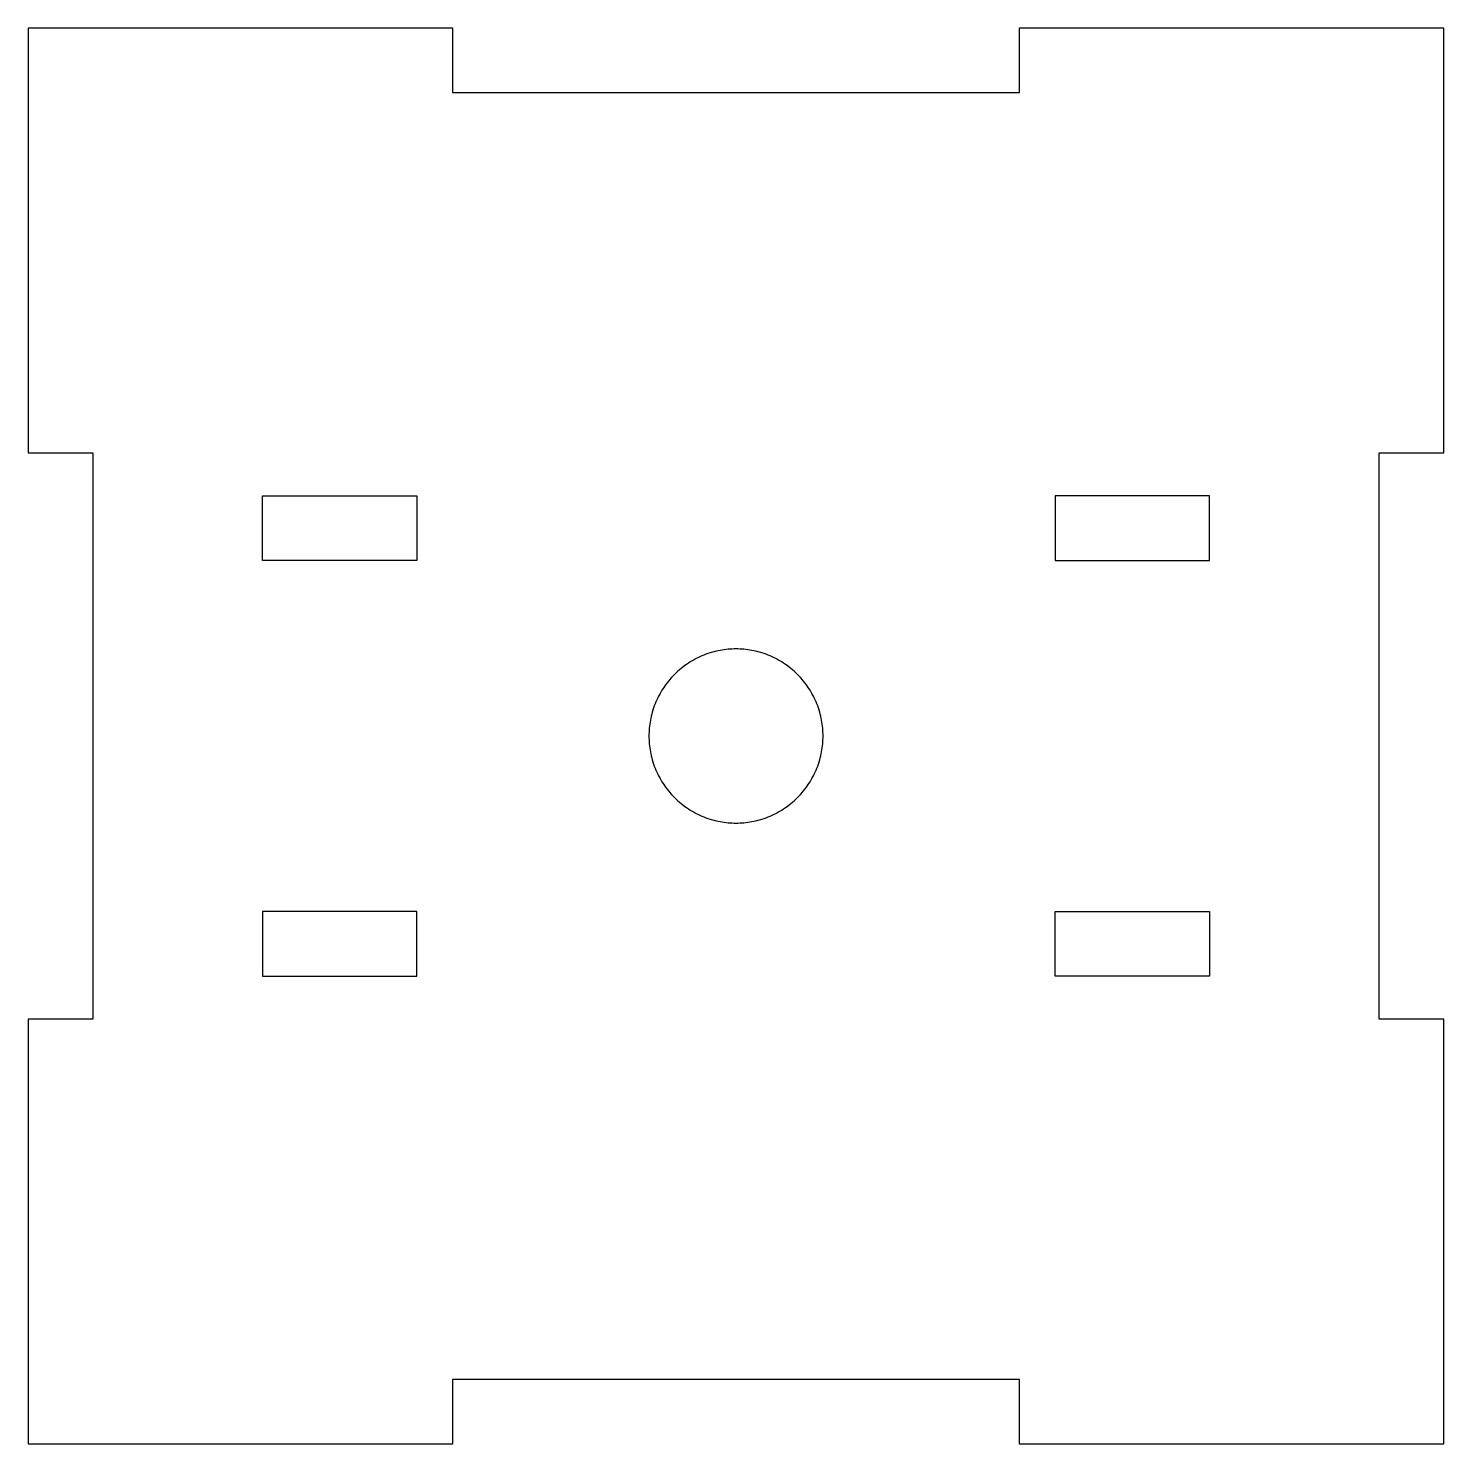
# Model space of a CAD drawing. Header units: inches. Extents: x -1.25 to 1.25, y -1.25 to 1.25.
import ezdxf

# ---------------------------------------------------------------- set-up
doc = ezdxf.new("R2010")
doc.units = ezdxf.units.IN
doc.header["$LTSCALE"] = 0.03937
doc.header["$MEASUREMENT"] = 0
doc.layers.add('Make2D$visible$lines', color=18, linetype='Continuous')

msp = doc.modelspace()

# ---------------------------------------------------------------- linework, layer by layer
at = {"layer": 'Make2D$visible$lines', "color": 4}
msp.add_lwpolyline([(-1.136, 0.5), (-1.136, -0.5), (-1.25, -0.5), (-1.25, -1.25), (-0.5, -1.25), (-0.5, -1.136), (0.5, -1.136), (0.5, -1.25), (1.25, -1.25), (1.25, -0.5), (1.136, -0.5), (1.136, 0.5), (1.25, 0.5), (1.25, 1.25), (0.5, 1.25), (0.5, 1.136), (-0.5, 1.136), (-0.5, 1.25), (-1.25, 1.25), (-1.25, 0.5), (-1.136, 0.5)], dxfattribs=at)
at = {"layer": 'Make2D$visible$lines', "color": 1}
for points in [[(-0.8365, 0.424), (-0.5635, 0.424), (-0.5635, 0.31), (-0.8365, 0.31), (-0.8365, 0.424)], [(0.8365, 0.424), (0.5635, 0.424), (0.5635, 0.31), (0.8365, 0.31), (0.8365, 0.424)], [(-0.8365, -0.424), (-0.5635, -0.424), (-0.5635, -0.31), (-0.8365, -0.31), (-0.8365, -0.424)], [(0.8365, -0.424), (0.5635, -0.424), (0.5635, -0.31), (0.8365, -0.31), (0.8365, -0.424)]]:
    msp.add_lwpolyline(points, dxfattribs=at)
msp.add_rational_spline([(0, 0.1538), (0.1538, 0.1538), (0.1538, 0), (0.1538, -0.1538), (0, -0.1538), (-0.1538, -0.1538), (-0.1538, 0), (-0.1538, 0.1538), (0, 0.1538)], [1, 0.707106781187, 1, 0.707106781187, 1, 0.707106781187, 1, 0.707106781187, 1], degree=2, knots=[0, 0, 0, 0.2415099, 0.2415099, 0.4830199, 0.4830199, 0.7245298, 0.7245298, 0.9660397, 0.9660397, 0.9660397], dxfattribs=at)

doc.saveas('drawing.dxf')
